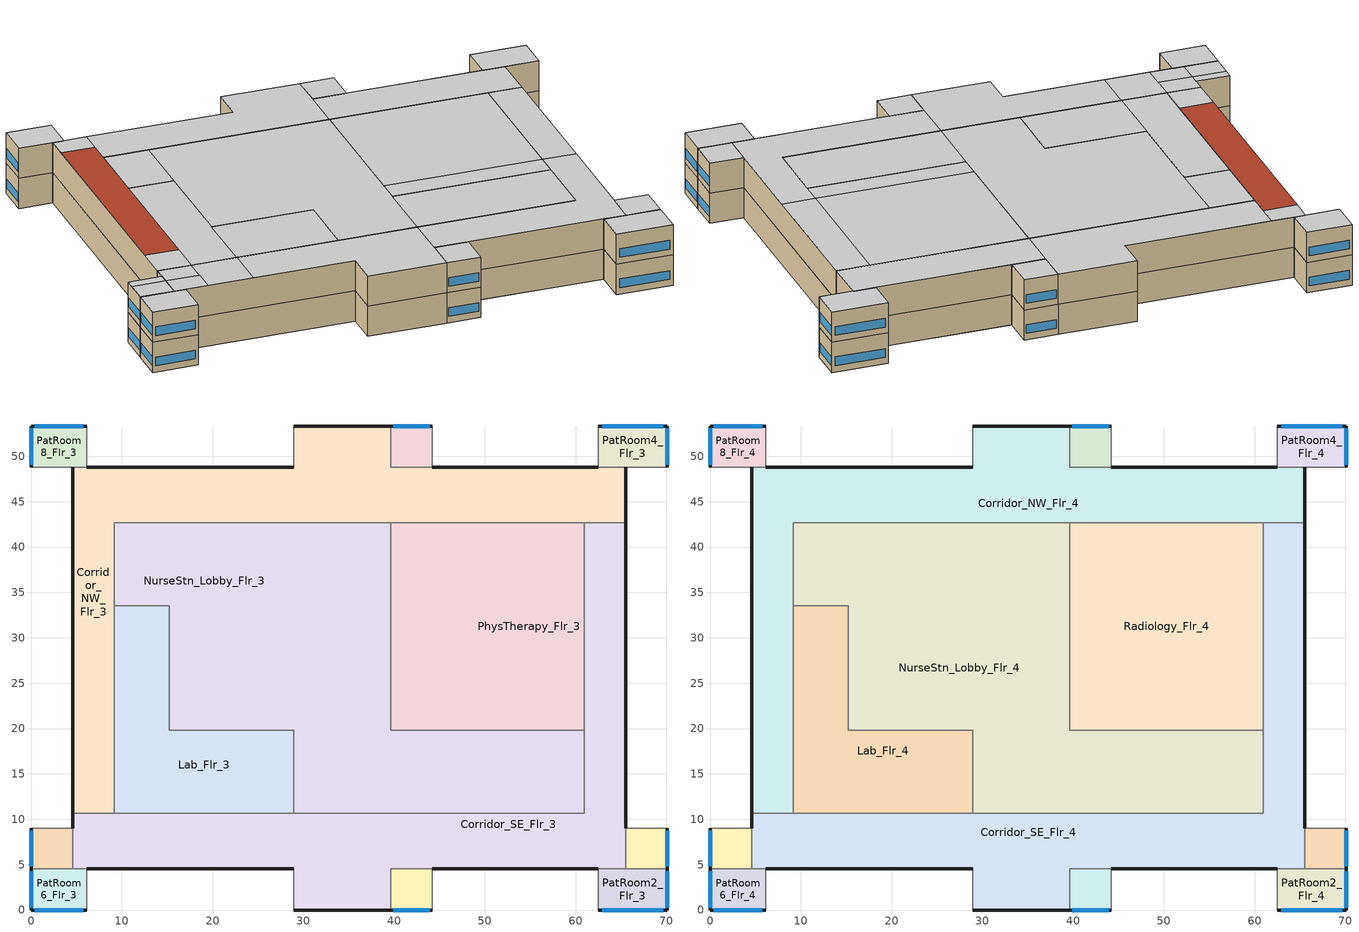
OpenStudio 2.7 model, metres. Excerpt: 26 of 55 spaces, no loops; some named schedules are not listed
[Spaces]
PatRoom5_Mult10_Flr_3
 floor to OR3_Flr_2: 44.2,53.34 44.2,48.77 39.62,48.77 39.62,53.34 z8.54
 wall outside: 44.2,53.34 39.62,53.34 z8.54:12.8
 wall to Corridor_NW_Flr_3: 39.62,53.34 39.62,48.77 44.2,48.77 z8.54:12.8
 wall adiabatic (Wall Adiabatic construction): 44.2,48.77 44.2,53.34 z8.54:12.8
 window: 43.92,53.34 39.9,53.34 z9.45:10.67
Corridor_SE_Flr_3
 floor to Corridor_Flr_2: 39.62,10.67 39.62,0 28.96,0 28.96,10.67 z8.54
 floor to OR_NurseStn_Lobby_Flr_2: 65.53,16.76 65.53,4.57 39.62,4.57 39.62,10.67 60.96,10.67 60.96,16.76 z8.54
 floor to ICU_Flr_2: 28.96,10.67 28.96,4.57 4.57,4.57 4.57,10.67 z8.54
 floor to OR2_Mult5_Flr_2: 65.53,42.67 65.53,41.15 60.96,41.15 60.96,42.67 z8.54
 floor adiabatic (Floor Adiabatic construction): 65.53,41.15 65.53,16.76 60.96,16.76 60.96,41.15 z8.54
 wall outside: 28.96,0 39.62,0 / 65.53,8.99 65.53,42.67 / 6.1,4.57 28.96,4.57 / 4.57,10.67 4.57,8.99 / 44.2,4.57 62.48,4.57 z8.54:12.8
 wall to PatRoom6_Flr_3: 4.57,4.57 6.1,4.57 z8.54:12.8
 wall to Corridor_NW_Flr_3: 65.53,42.67 60.96,42.67 / 9.14,10.67 4.57,10.67 z8.54:12.8
 wall to PatRoom7_Mult10_Flr_3: 4.57,8.99 4.57,4.57 z8.54:12.8
 wall to PatRoom3_Mult10_Flr_3: 65.53,4.57 65.53,8.99 z8.54:12.8
 wall to NurseStn_Lobby_Flr_3: 60.96,19.81 60.96,10.67 28.96,10.67 z8.54:12.8
 wall to PhysTherapy_Flr_3: 60.96,42.67 60.96,19.81 z8.54:12.8
 wall to PatRoom1_Mult10_Flr_3: 39.62,0 39.62,4.57 44.2,4.57 z8.54:12.8
 wall adiabatic (Wall Adiabatic construction): 28.96,4.57 28.96,0 z8.54:12.8
 wall to Lab_Flr_3: 28.96,10.67 9.14,10.67 z8.54:12.8
 wall to PatRoom2_Flr_3: 62.48,4.57 65.53,4.57 z8.54:12.8
PatRoom1_Mult10_Flr_3
 floor to OR_NurseStn_Lobby_Flr_2: 44.2,4.57 44.2,0 39.62,0 39.62,4.57 z8.54
 wall outside: 39.62,0 44.2,0 z8.54:12.8
 wall adiabatic (Wall Adiabatic construction): 44.2,0 44.2,4.57 z8.54:12.8
 window: 39.9,0 43.92,0 z9.45:10.67
PatRoom6_Flr_3
 floor to ICU_Flr_2: 6.1,4.57 6.1,0 0,0 0,4.57 z8.54
 wall outside: 0,4.57 0,0 6.1,0 z8.54:12.8
 wall to PatRoom7_Mult10_Flr_3: 4.57,4.57 0,4.57 z8.54:12.8
 wall adiabatic (Wall Adiabatic construction): 6.1,0 6.1,4.57 z8.54:12.8
 window: 0.37,0 5.73,0 / 0,4.3 0,0.27 z9.45:10.67
PatRoom4_Flr_3
 floor to OR1_Flr_2: 70.1,53.34 70.1,48.77 62.48,48.77 62.48,53.34 z8.54
 wall outside: 70.1,48.77 70.1,53.34 62.48,53.34 z8.54:12.8
 wall adiabatic (Wall Adiabatic construction): 62.48,53.34 62.48,48.77 / 65.53,48.77 70.1,48.77 z8.54:12.8
 wall to Corridor_NW_Flr_3: 62.48,48.77 65.53,48.77 z8.54:12.8
 window: 69.65,53.34 62.94,53.34 / 70.1,49.04 70.1,53.07 z9.45:10.67
PatRoom7_Mult10_Flr_3
 floor to ICU_Flr_2: 4.57,8.99 4.57,4.57 0,4.57 0,8.99 z8.54
 wall outside: 0,8.99 0,4.57 z8.54:12.8
 wall adiabatic (Wall Adiabatic construction): 4.57,8.99 0,8.99 z8.54:12.8
 window: 0,8.73 0,4.84 z9.45:10.67
PatRoom2_Flr_3
 floor to OR_NurseStn_Lobby_Flr_2: 70.1,4.57 70.1,0 62.48,0 62.48,4.57 z8.54
 wall outside: 62.48,0 70.1,0 70.1,4.57 z8.54:12.8
 wall adiabatic (Wall Adiabatic construction): 62.48,4.57 62.48,0 z8.54:12.8
 wall to PatRoom3_Mult10_Flr_3: 70.1,4.57 65.53,4.57 z8.54:12.8
 window: 70.1,0.27 70.1,4.3 / 62.94,0 69.65,0 z9.45:10.67
Corridor_NW_Flr_3
 floor to OR1_Flr_2: 65.53,48.77 65.53,47.24 60.96,47.24 60.96,48.77 z8.54
 floor to Corridor_Flr_2: 39.62,53.34 39.62,42.67 28.96,42.67 28.96,53.34 z8.54
 floor to OR4_Flr_2: 48.77,47.24 48.77,42.67 39.62,42.67 39.62,47.24 z8.54
 floor to ICU_NurseStn_Lobby_Flr_2: 28.96,48.77 28.96,42.67 9.14,42.67 9.14,21.34 4.57,21.34 4.57,48.77 z8.54
 floor to OR_NurseStn_Lobby_Flr_2: 60.96,48.77 60.96,42.67 48.77,42.67 48.77,48.77 z8.54
 floor to OR3_Flr_2: 48.77,48.77 48.77,47.24 39.62,47.24 39.62,48.77 z8.54
 floor to OR2_Mult5_Flr_2: 65.53,47.24 65.53,42.67 60.96,42.67 60.96,47.24 z8.54
 floor to ICU_Flr_2: 9.14,21.34 9.14,10.67 4.57,10.67 4.57,21.34 z8.54
 wall outside: 4.57,48.77 4.57,10.67 / 65.53,42.67 65.53,48.77 / 39.62,53.34 28.96,53.34 / 28.96,48.77 6.1,48.77 / 62.48,48.77 44.2,48.77 z8.54:12.8
 wall to NurseStn_Lobby_Flr_3: 9.14,33.53 9.14,42.67 39.62,42.67 z8.54:12.8
 wall adiabatic (Wall Adiabatic construction): 28.96,53.34 28.96,48.77 z8.54:12.8
 wall to PhysTherapy_Flr_3: 39.62,42.67 60.96,42.67 z8.54:12.8
 wall to Lab_Flr_3: 9.14,10.67 9.14,33.53 z8.54:12.8
 wall to PatRoom8_Flr_3: 6.1,48.77 4.57,48.77 z8.54:12.8
PatRoom8_Flr_3
 floor to IC_PatRoom2_Flr_2: 6.1,53.34 6.1,48.77 0,48.77 0,53.34 z8.54
 wall outside: 6.1,53.34 0,53.34 0,48.77 z8.54:12.8
 wall adiabatic (Wall Adiabatic construction): 6.1,48.77 6.1,53.34 / 0,48.77 4.57,48.77 z8.54:12.8
 window: 5.73,53.34 0.37,53.34 / 0,53.07 0,49.04 z9.45:10.67
Lab_Flr_3
 floor to ICU_NurseStn_Lobby_Flr_2: 15.24,33.53 15.24,21.34 9.14,21.34 9.14,33.53 z8.54
 floor to ICU_Flr_2: 15.24,21.34 15.24,19.81 28.96,19.81 28.96,10.67 9.14,10.67 9.14,21.34 z8.54
 wall to NurseStn_Lobby_Flr_3: 28.96,10.67 28.96,19.81 15.24,19.81 15.24,33.53 9.14,33.53 z8.54:12.8
PhysTherapy_Flr_3
 floor to OR4_Flr_2: 48.77,42.67 48.77,22.86 39.62,22.86 39.62,42.67 z8.54
 floor to OR_NurseStn_Lobby_Flr_2: 60.96,42.67 60.96,19.81 39.62,19.81 39.62,22.86 48.77,22.86 48.77,42.67 z8.54
 wall to NurseStn_Lobby_Flr_3: 39.62,42.67 39.62,19.81 60.96,19.81 z8.54:12.8
NurseStn_Lobby_Flr_3
 floor to Corridor_Flr_2: 39.62,42.67 39.62,10.67 28.96,10.67 28.96,42.67 z8.54
 floor to OR_NurseStn_Lobby_Flr_2: 60.96,19.81 60.96,10.67 39.62,10.67 39.62,19.81 z8.54
 floor to ICU_NurseStn_Lobby_Flr_2: 28.96,42.67 28.96,21.34 15.24,21.34 15.24,33.53 9.14,33.53 9.14,42.67 z8.54
 floor to ICU_Flr_2: 28.96,21.34 28.96,19.81 15.24,19.81 15.24,21.34 z8.54
PatRoom3_Mult10_Flr_3
 floor to OR_NurseStn_Lobby_Flr_2: 70.1,8.99 70.1,4.57 65.53,4.57 65.53,8.99 z8.54
 wall outside: 70.1,4.57 70.1,8.99 z8.54:12.8
 wall adiabatic (Wall Adiabatic construction): 70.1,8.99 65.53,8.99 z8.54:12.8
 window: 70.1,4.84 70.1,8.73 z9.45:10.67
Corridor_NW_Flr_4
 floor to Corridor_NW_Flr_3: 39.62,53.34 39.62,48.77 65.53,48.77 65.53,42.67 9.14,42.67 9.14,10.67 4.57,10.67 4.57,48.77 28.96,48.77 28.96,53.34 z12.8
 wall outside: 65.53,42.67 65.53,48.77 / 39.62,53.34 28.96,53.34 / 4.57,48.77 4.57,10.67 / 28.96,48.77 6.1,48.77 / 62.48,48.77 44.2,48.77 z12.8:17.07
 wall to Corridor_SE_Flr_4: 4.57,10.67 9.14,10.67 / 60.96,42.67 65.53,42.67 z12.8:17.07
 wall to NurseStn_Lobby_Flr_4: 9.14,33.53 9.14,42.67 39.62,42.67 z12.8:17.07
 wall to Lab_Flr_4: 9.14,10.67 9.14,33.53 z12.8:17.07
 wall to Radiology_Flr_4: 39.62,42.67 60.96,42.67 z12.8:17.07
 wall to PatRoom5_Mult10_Flr_4: 44.2,48.77 39.62,48.77 39.62,53.34 z12.8:17.07
 wall to PatRoom8_Flr_4: 6.1,48.77 4.57,48.77 z12.8:17.07
 wall adiabatic (Wall Adiabatic construction): 28.96,53.34 28.96,48.77 z12.8:17.07
 wall to PatRoom4_Flr_4: 65.53,48.77 62.48,48.77 z12.8:17.07
 ceiling to Kitchen_Flr_5: 65.53,42.67 65.53,48.77 39.62,48.77 39.62,42.67 z17.07
 ceiling to Corridor_Flr_5: 39.62,42.67 39.62,53.34 28.96,53.34 28.96,48.77 9.14,48.77 9.14,42.67 z17.07
 ceiling to Office2_Mult5_Flr_5: 9.14,10.67 9.14,15.24 4.57,15.24 4.57,10.67 z17.07
 ceiling to Office3_Flr_5: 9.14,45.72 9.14,48.77 4.57,48.77 4.57,45.72 z17.07
 roof outside: 9.14,15.24 9.14,45.72 4.57,45.72 4.57,15.24 z17.07
NurseStn_Lobby_Flr_4
 floor to NurseStn_Lobby_Flr_3: 39.62,42.67 39.62,19.81 60.96,19.81 60.96,10.67 28.96,10.67 28.96,19.81 15.24,19.81 15.24,33.53 9.14,33.53 9.14,42.67 z12.8
 wall to Lab_Flr_4: 9.14,33.53 15.24,33.53 15.24,19.81 28.96,19.81 28.96,10.67 z12.8:17.07
 wall to Radiology_Flr_4: 60.96,19.81 39.62,19.81 39.62,42.67 z12.8:17.07
 wall to Corridor_SE_Flr_4: 28.96,10.67 60.96,10.67 60.96,19.81 z12.8:17.07
 ceiling to Dining_Flr_5: 60.96,10.67 60.96,19.81 39.62,19.81 39.62,10.67 z17.07
 ceiling to NurseStn_Lobby_Flr_5: 39.62,10.67 39.62,42.67 15.24,42.67 15.24,19.81 28.96,19.81 28.96,10.67 z17.07
 ceiling to Corridor_Flr_5: 15.24,33.53 15.24,42.67 9.14,42.67 9.14,33.53 z17.07
PatRoom3_Mult10_Flr_4
 floor to PatRoom3_Mult10_Flr_3: 70.1,8.99 70.1,4.57 65.53,4.57 65.53,8.99 z12.8
 wall outside: 70.1,4.57 70.1,8.99 z12.8:17.07
 wall adiabatic (Wall Adiabatic construction): 70.1,8.99 65.53,8.99 z12.8:17.07
 wall to Corridor_SE_Flr_4: 65.53,8.99 65.53,4.57 z12.8:17.07
 wall to PatRoom2_Flr_4: 65.53,4.57 70.1,4.57 z12.8:17.07
 window: 70.1,4.84 70.1,8.73 z13.72:14.94
 ceiling to Dining_Flr_5: 70.1,4.57 70.1,8.99 65.53,8.99 65.53,4.57 z17.07
PatRoom6_Flr_4
 floor to PatRoom6_Flr_3: 6.1,4.57 6.1,0 0,0 0,4.57 z12.8
 wall outside: 0,4.57 0,0 6.1,0 z12.8:17.07
 wall to PatRoom7_Mult10_Flr_4: 4.57,4.57 0,4.57 z12.8:17.07
 wall adiabatic (Wall Adiabatic construction): 6.1,0 6.1,4.57 z12.8:17.07
 wall to Corridor_SE_Flr_4: 6.1,4.57 4.57,4.57 z12.8:17.07
 window: 0.37,0 5.73,0 / 0,4.3 0,0.27 z13.72:14.94
 ceiling to Office1_Flr_5: 6.1,0 6.1,4.57 0,4.57 0,0 z17.07
Radiology_Flr_4
 floor to PhysTherapy_Flr_3: 60.96,42.67 60.96,19.81 39.62,19.81 39.62,42.67 z12.8
 wall to Corridor_SE_Flr_4: 60.96,19.81 60.96,42.67 z12.8:17.07
 ceiling to Kitchen_Flr_5: 60.96,22.86 60.96,42.67 39.62,42.67 39.62,22.86 z17.07
 ceiling to Dining_Flr_5: 60.96,19.81 60.96,22.86 39.62,22.86 39.62,19.81 z17.07
PatRoom5_Mult10_Flr_4
 floor to PatRoom5_Mult10_Flr_3: 44.2,53.34 44.2,48.77 39.62,48.77 39.62,53.34 z12.8
 wall outside: 44.2,53.34 39.62,53.34 z12.8:17.07
 wall adiabatic (Wall Adiabatic construction): 44.2,48.77 44.2,53.34 z12.8:17.07
 window: 43.92,53.34 39.9,53.34 z13.72:14.94
 ceiling to Kitchen_Flr_5: 44.2,48.77 44.2,53.34 39.62,53.34 39.62,48.77 z17.07
Corridor_SE_Flr_4
 floor to Corridor_SE_Flr_3: 65.53,42.67 65.53,4.57 39.62,4.57 39.62,0 28.96,0 28.96,4.57 4.57,4.57 4.57,10.67 60.96,10.67 60.96,42.67 z12.8
 wall outside: 28.96,0 39.62,0 / 6.1,4.57 28.96,4.57 / 4.57,10.67 4.57,8.99 / 65.53,8.99 65.53,42.67 / 44.2,4.57 62.48,4.57 z12.8:17.07
 wall to PatRoom1_Mult10_Flr_4: 39.62,0 39.62,4.57 44.2,4.57 z12.8:17.07
 wall to PatRoom7_Mult10_Flr_4: 4.57,8.99 4.57,4.57 z12.8:17.07
 wall to PatRoom2_Flr_4: 62.48,4.57 65.53,4.57 z12.8:17.07
 wall adiabatic (Wall Adiabatic construction): 28.96,4.57 28.96,0 z12.8:17.07
 wall to Lab_Flr_4: 28.96,10.67 9.14,10.67 z12.8:17.07
 ceiling to Kitchen_Flr_5: 65.53,22.86 65.53,42.67 60.96,42.67 60.96,22.86 z17.07
 ceiling to Dining_Flr_5: 65.53,4.57 65.53,22.86 60.96,22.86 60.96,10.67 39.62,10.67 39.62,4.57 z17.07
 ceiling to NurseStn_Lobby_Flr_5: 39.62,0 39.62,10.67 15.24,10.67 15.24,4.57 28.96,4.57 28.96,0 z17.07
 ceiling to Office1_Flr_5: 9.14,4.57 9.14,7.62 4.57,7.62 4.57,4.57 z17.07
 ceiling to Corridor_Flr_5: 15.24,4.57 15.24,10.67 9.14,10.67 9.14,4.57 z17.07
 ceiling to Office2_Mult5_Flr_5: 9.14,7.62 9.14,10.67 4.57,10.67 4.57,7.62 z17.07
PatRoom8_Flr_4
 floor to PatRoom8_Flr_3: 6.1,53.34 6.1,48.77 0,48.77 0,53.34 z12.8
 wall outside: 6.1,53.34 0,53.34 0,48.77 z12.8:17.07
 wall adiabatic (Wall Adiabatic construction): 6.1,48.77 6.1,53.34 / 0,48.77 4.57,48.77 z12.8:17.07
 window: 0,53.07 0,49.04 / 5.73,53.34 0.37,53.34 z13.72:14.94
 ceiling to Office3_Flr_5: 6.1,48.77 6.1,53.34 0,53.34 0,48.77 z17.07
PatRoom4_Flr_4
 floor to PatRoom4_Flr_3: 70.1,53.34 70.1,48.77 62.48,48.77 62.48,53.34 z12.8
 wall outside: 70.1,48.77 70.1,53.34 62.48,53.34 z12.8:17.07
 wall adiabatic (Wall Adiabatic construction): 62.48,53.34 62.48,48.77 / 65.53,48.77 70.1,48.77 z12.8:17.07
 window: 70.1,49.04 70.1,53.07 / 69.65,53.34 62.94,53.34 z13.72:14.94
 ceiling to Kitchen_Flr_5: 70.1,48.77 70.1,53.34 62.48,53.34 62.48,48.77 z17.07
PatRoom7_Mult10_Flr_4
 floor to PatRoom7_Mult10_Flr_3: 4.57,8.99 4.57,4.57 0,4.57 0,8.99 z12.8
 wall outside: 0,8.99 0,4.57 z12.8:17.07
 wall adiabatic (Wall Adiabatic construction): 4.57,8.99 0,8.99 z12.8:17.07
 window: 0,8.73 0,4.84 z13.72:14.94
 ceiling to Office1_Flr_5: 4.57,4.57 4.57,7.62 0,7.62 0,4.57 z17.07
 ceiling to Office2_Mult5_Flr_5: 4.57,7.62 4.57,8.99 0,8.99 0,7.62 z17.07
PatRoom1_Mult10_Flr_4
 floor to PatRoom1_Mult10_Flr_3: 44.2,4.57 44.2,0 39.62,0 39.62,4.57 z12.8
 wall outside: 39.62,0 44.2,0 z12.8:17.07
 wall adiabatic (Wall Adiabatic construction): 44.2,0 44.2,4.57 z12.8:17.07
 window: 39.9,0 43.92,0 z13.72:14.94
 ceiling to Dining_Flr_5: 44.2,0 44.2,4.57 39.62,4.57 39.62,0 z17.07
PatRoom2_Flr_4
 floor to PatRoom2_Flr_3: 70.1,4.57 70.1,0 62.48,0 62.48,4.57 z12.8
 wall outside: 62.48,0 70.1,0 70.1,4.57 z12.8:17.07
 wall adiabatic (Wall Adiabatic construction): 62.48,4.57 62.48,0 z12.8:17.07
 window: 62.94,0 69.65,0 / 70.1,0.27 70.1,4.3 z13.72:14.94
 ceiling to Dining_Flr_5: 70.1,0 70.1,4.57 62.48,4.57 62.48,0 z17.07
Lab_Flr_4
 floor to Lab_Flr_3: 15.24,33.53 15.24,19.81 28.96,19.81 28.96,10.67 9.14,10.67 9.14,33.53 z12.8
 ceiling to NurseStn_Lobby_Flr_5: 28.96,10.67 28.96,19.81 15.24,19.81 15.24,10.67 z17.07
 ceiling to Corridor_Flr_5: 15.24,10.67 15.24,33.53 9.14,33.53 9.14,10.67 z17.07
[ClimateZones]
Climate Zone Institution Name 1=ASHRAE; Climate Zone Document Name 1=ANSI/ASHRAE Standard 169; Climate Zone Document Year 1=2006; Climate Zone Value 1=4A
[Building]
-Hospital-ASHRAE 169-2013-4A created: 2019-04-24 11:09:22 -0700: Default Construction Set=90.1-2013 - Hospital - ASHRAE 169-2013-4A; Standards Number of Stories=6; Standards Number of Above Ground Stories=5; Standards Building Type=Hospital
[Site]
New York-John F Kennedy Intl AP_NY_USA: Latitude {deg}=40.65; Longitude {deg}=-73.8; Time Zone {hr}=-5; Elevation {m}=5; Terrain=City
[Site:WaterMainsTemperature]
Calculation Method=Correlation; Annual Average Outdoor Air Temperature {C}=12.4667; Maximum Difference In Monthly Average Outdoor Air Temperatures {deltaC}=25.2
[SizingPeriod:DesignDay] Barometric Pressure {Pa}=101241; Sky Clearness=0; Rain Indicator=0; Snow Indicator=0; Day of Month=21; Daylight Saving Time Indicator=0; Humidity Indicating Type=Wetbulb; Dry-Bulb Temperature Range Modifier Type=DefaultMultipliers
Name | Maximum Dry-Bulb Temperature {C} | Daily Dry-Bulb Temperature Range {deltaC} | Humidity Indicating Conditions at Maximum Dry-Bulb | Wind Speed {m/s} | Wind Direction {deg} | Month | Day Type | Solar Model Indicator | ASHRAE Taub | ASHRAE Taud
New.York-John.F.Kennedy.Intl.AP_NY_USA Ann Htg 99.6% Condns DB | -10.7 | 0 | -10.7 | 7.5 | 320 | 1 | WinterDesignDay | ASHRAEClearSky
New.York-John.F.Kennedy.Intl.AP_NY_USA Ann Clg .4% Condns DB=>MWB | 32.1 | 7.4 | 23.1 | 5.6 | 230 | 7 | SummerDesignDay | ASHRAETau | 0.541 | 1.8
[Site:GroundTemperature:BuildingSurface]
20.72, 20.67, 20.67, 20.7, 20.74, 22.94, 23.33, 23.42, 23.45, 21.24, 20.92, 20.8
[Material:NoMass] Thermal Absorptance=0.9; Solar Absorptance=0.7
Name | Roughness | Thermal Resistance {m2-K/W} | Visible Absorptance
CP02 CARPET PAD | VeryRough | 0.21648 | 0.8
Nonres_Floor_Insulation | MediumSmooth | 2.88292 | 0.7
Typical Insulation R-14.97 | Smooth | 2.63723 | 0.7
Typical Carpet Pad | Smooth | 0.21648 | 0.8
Typical Insulation R-7.23 | Smooth | 1.27273 | 0.7
Typical Insulation R-30.13; Typical Insulation R-30.13 1 | Smooth | 5.30668 | 0.7
Typical Insulation R-1.15; Typical Insulation R-1.15 2 | Smooth | 0.202509 | 0.7
Typical Insulation R-1.15 1; Typical Insulation R-1.15 3 | Smooth | 0.202527 | 0.7
Typical Insulation R-17.04 | Smooth | 3.00072 | 0.7
Typical Insulation R-8.72 | Smooth | 1.53614 | 0.7
[Material]
Name | Roughness | Thickness {m} | Conductivity {W/m-K} | Density {kg/m3} | Specific Heat {J/kg-K} | Thermal Absorptance | Solar Absorptance | Visible Absorptance
100mm Normalweight concrete floor | MediumSmooth | 0.1016 | 2.31 | 2322 | 832
G01 13mm gypsum board | Smooth | 0.0127 | 0.16 | 800 | 1090 | 0.9 | 0.7 | 0.5
4 in. Normalweight Concrete Floor | MediumRough | 0.1016 | 2.31 | 2322 | 832 | 0.9 | 0.7 | 0.7
1IN Stucco | Smooth | 0.0253 | 0.6918 | 1858 | 837 | 0.9 | 0.7 | 0.92
8IN CONCRETE HW RefBldg | Rough | 0.2032 | 1.311 | 2240 | 836.8 | 0.9 | 0.7 | 0.7
1/2IN Gypsum | Smooth | 0.0127 | 0.16 | 784.9 | 830 | 0.9 | 0.4 | 0.4
Roof Membrane | VeryRough | 0.0095 | 0.16 | 1121.29 | 1460 | 0.9 | 0.7 | 0.7
Metal Roof Surface; F08 Metal surface | Smooth | 0.0008 | 45.28 | 7824 | 500 | 0.9 | 0.7 | 0.7
8 in. Normalweight Concrete Floor | MediumRough | 0.2032 | 2.31 | 2322 | 832 | 0.9 | 0.7 | 0.7
8 in. Concrete Block Basement Wall | MediumRough | 0.2032 | 1.326 | 1842 | 912 | 0.9 | 0.7 | 0.7
G05 25mm wood | MediumSmooth | 0.0254 | 0.15 | 608 | 1630 | 0.9 | 0.5 | 0.5
Std Wood 6inch | MediumSmooth | 0.15 | 0.12 | 540 | 1210 | 0.9 | 0.7 | 0.7
[Construction]
Floor Adiabatic construction: CP02 CARPET PAD, 100mm Normalweight concrete floor, Nonres_Floor_Insulation
Wall Adiabatic construction; Typical Interior Wall: G01 13mm gypsum board, G01 13mm gypsum board
Typical Insulated Exterior Mass Floor R-17.54: Typical Insulation R-14.97, 4 in. Normalweight Concrete Floor, Typical Carpet Pad
Typical Insulated Exterior Mass Wall R-9.62: 1IN Stucco, 8IN CONCRETE HW RefBldg, Typical Insulation R-7.23, 1/2IN Gypsum
Typical IEAD Roof R-31.25: Roof Membrane, Typical Insulation R-30.13, Metal Roof Surface
Typical Interior Floor: 100mm Normalweight concrete floor, CP02 CARPET PAD
Typical Interior Ceiling: CP02 CARPET PAD, 100mm Normalweight concrete floor
Typical Insulated Carpeted 8in Slab Floor: 8 in. Normalweight Concrete Floor, Typical Carpet Pad
Typical Insulated Basement Mass Wall: 8 in. Concrete Block Basement Wall
U 0.48 SHGC 0.40 Dbl Ref-D Clr 6mm/13mm: REF D CLEAR 6MM, AIR 13MM, CLEAR 6MM
Typical Insulated Metal Door R-2.0: F08 Metal surface, Typical Insulation R-1.15
U 0.44 SHGC 0.26 Dbl Ref-B-H Clr 6mm/13mm Air: REF B CLEAR HI 6MM, AIR 13MM, CLEAR 6MM
Typical Overhead Door R-2.0: Typical Insulation R-1.15 1
Window_U_0.50_SHGC_0.40_Skylight_Frame_Width_0.430_in: Glass_2052_LayerAvg, Gap_1_W_0_0038, Glass_2027F_LayerAvg
Typical Interior Window: Clear 3mm
Typical Interior Door; Typical Interior Partition: G05 25mm wood
Typical Insulated Exterior Mass Floor R-19.61: Typical Insulation R-17.04, 4 in. Normalweight Concrete Floor, Typical Carpet Pad
Typical Insulated Exterior Mass Wall R-11.11: 1IN Stucco, 8IN CONCRETE HW RefBldg, Typical Insulation R-8.72, 1/2IN Gypsum
Typical IEAD Roof R-31.25 1: Roof Membrane, Typical Insulation R-30.13 1, Metal Roof Surface
Typical Insulated Metal Door R-2.0 1: F08 Metal surface, Typical Insulation R-1.15 2
Typical Overhead Door R-2.0 1: Typical Insulation R-1.15 3
InteriorFurnishings: Std Wood 6inch
[DefaultConstructionSet] Interior Partition Construction=Typical Interior Partition
Name | Default Exterior Surface Constructions | Default Interior Surface Constructions | Default Ground Contact Surface Constructions | Default Exterior SubSurface Constructions | Default Interior SubSurface Constructions
90.1-2013 - Hospital - ASHRAE 169-2013-4A | Default Surface Constructions 1 | Default Surface Constructions 2 | Default Surface Constructions 3 | Default Sub Surface Constructions 1 | Default Sub Surface Constructions 2
90.1-2013 - Hospital - PatRoom - ASHRAE 169-2013-4A | Default Surface Constructions 4 | Default Surface Constructions 5 | Default Surface Constructions 6 | Default Sub Surface Constructions 3 | Default Sub Surface Constructions 4
[DefaultSurfaceConstructions]
Name | Floor Construction | Wall Construction | Roof Ceiling Construction
Default Surface Constructions 1 | Typical Insulated Exterior Mass Floor R-17.54 | Typical Insulated Exterior Mass Wall R-9.62 | Typical IEAD Roof R-31.25
Default Surface Constructions 2; Default Surface Constructions 5 | Typical Interior Floor | Typical Interior Wall | Typical Interior Ceiling
Default Surface Constructions 3; Default Surface Constructions 6 | Typical Insulated Carpeted 8in Slab Floor | Typical Insulated Basement Mass Wall
Default Surface Constructions 4 | Typical Insulated Exterior Mass Floor R-19.61 | Typical Insulated Exterior Mass Wall R-11.11 | Typical IEAD Roof R-31.25 1
[DefaultSubSurfaceConstructions]
Name | Fixed Window Construction | Operable Window Construction | Door Construction | Glass Door Construction | Overhead Door Construction | Skylight Construction | Tubular Daylight Dome Construction | Tubular Daylight Diffuser Construction
Default Sub Surface Constructions 1 | U 0.48 SHGC 0.40 Dbl Ref-D Clr 6mm/13mm | U 0.48 SHGC 0.40 Dbl Ref-D Clr 6mm/13mm | Typical Insulated Metal Door R-2.0 | U 0.44 SHGC 0.26 Dbl Ref-B-H Clr 6mm/13mm Air | Typical Overhead Door R-2.0 | Window_U_0.50_SHGC_0.40_Skylight_Frame_Width_0.430_in | Typical Interior Window | Typical Interior Window
Default Sub Surface Constructions 2; Default Sub Surface Constructions 4 | Typical Interior Window | Typical Interior Window | Typical Interior Door
Default Sub Surface Constructions 3 | U 0.48 SHGC 0.40 Dbl Ref-D Clr 6mm/13mm | U 0.48 SHGC 0.40 Dbl Ref-D Clr 6mm/13mm | Typical Insulated Metal Door R-2.0 1 | U 0.44 SHGC 0.26 Dbl Ref-B-H Clr 6mm/13mm Air | Typical Overhead Door R-2.0 1 | Window_U_0.50_SHGC_0.40_Skylight_Frame_Width_0.430_in | Typical Interior Window | Typical Interior Window
[WindowMaterial:Glazing] Optical Data Type=SpectralAverage; Infrared Transmittance at Normal Incidence=0; Dirt Correction Factor for Solar and Visible Transmittance=1; Solar Diffusing=No
Name | Thickness {m} | Solar Transmittance at Normal Incidence | Front Side Solar Reflectance at Normal Incidence | Back Side Solar Reflectance at Normal Incidence | Visible Transmittance at Normal Incidence | Front Side Visible Reflectance at Normal Incidence | Back Side Visible Reflectance at Normal Incidence | Front Side Infrared Hemispherical Emissivity | Back Side Infrared Hemispherical Emissivity | Conductivity {W/m-K}
REF D CLEAR 6MM | 0.006 | 0.429 | 0.308 | 0.379 | 0.334 | 0.453 | 0.505 | 0.84 | 0.82 | 0.9
CLEAR 6MM | 0.006 | 0.775 | 0.071 | 0.071 | 0.881 | 0.08 | 0.08 | 0.84 | 0.84 | 0.9
REF B CLEAR HI 6MM | 0.006 | 0.24 | 0.16 | 0.32 | 0.3 | 0.16 | 0.29 | 0.84 | 0.6 | 0.9
Glass_2052_LayerAvg | 0.00837 | 0.507767 | 0.054228 | 0.0544931 | 0.586833 | 0.05805 | 0.058397 | 0.84 | 0.84 | 1
Glass_2027F_LayerAvg | 0.004 | 0.369744 | 0.470069 | 0.340935 | 0.765222 | 0.0546 | 0.073741 | 0.03675 | 0.84 | 1
Clear 3mm | 0.003 | 0.837 | 0.075 | 0.075 | 0.898 | 0.081 | 0.081 | 0.84 | 0.84 | 0.9
[WindowMaterial:Gas] Gas Type=Air
Name | Thickness {m}
AIR 13MM | 0.0127
Gap_1_W_0_0038 | 0.0038
[Space] Part of Total Floor Area=Yes
Name | Space Type | Building Story | Thermal Zone
Corridor_NW_Flr_4 | Hospital Corridor | Building Story 5 | Corridor_NW_Flr_4 ZN
NurseStn_Lobby_Flr_4 | Hospital NurseStn | Building Story 5 | NurseStn_Lobby_Flr_4 ZN
PatRoom5_Mult10_Flr_3 | Hospital PatRoom | Building Story 4 | PatRoom5_Mult10_Flr_3 ZN
PatRoom3_Mult10_Flr_4 | Hospital PatRoom | Building Story 5 | PatRoom3_Mult10_Flr_4 ZN
NurseStn_Lobby_Flr_3 | Hospital NurseStn | Building Story 4 | NurseStn_Lobby_Flr_3 ZN
PatRoom6_Flr_4 | Hospital PatRoom | Building Story 5 | PatRoom6_Flr_4 ZN
Corridor_SE_Flr_3 | Hospital Corridor | Building Story 4 | Corridor_SE_Flr_3 ZN
PatRoom1_Mult10_Flr_3 | Hospital PatRoom | Building Story 4 | PatRoom1_Mult10_Flr_3 ZN
Radiology_Flr_4 | Hospital Radiology | Building Story 5 | Radiology_Flr_4 ZN
PatRoom8_Flr_3 | Hospital PatRoom | Building Story 4 | PatRoom8_Flr_3 ZN
PatRoom5_Mult10_Flr_4 | Hospital PatRoom | Building Story 5 | PatRoom5_Mult10_Flr_4 ZN
PatRoom6_Flr_3 | Hospital PatRoom | Building Story 4 | PatRoom6_Flr_3 ZN
PatRoom4_Flr_3 | Hospital PatRoom | Building Story 4 | PatRoom4_Flr_3 ZN
PatRoom3_Mult10_Flr_3 | Hospital PatRoom | Building Story 4 | PatRoom3_Mult10_Flr_3 ZN
Corridor_SE_Flr_4 | Hospital Corridor | Building Story 5 | Corridor_SE_Flr_4 ZN
PatRoom7_Mult10_Flr_3 | Hospital PatRoom | Building Story 4 | PatRoom7_Mult10_Flr_3 ZN
PatRoom8_Flr_4 | Hospital PatRoom | Building Story 5 | PatRoom8_Flr_4 ZN
PatRoom4_Flr_4 | Hospital PatRoom | Building Story 5 | PatRoom4_Flr_4 ZN
PatRoom2_Flr_3 | Hospital PatRoom | Building Story 4 | PatRoom2_Flr_3 ZN
Corridor_NW_Flr_3 | Hospital Corridor | Building Story 4 | Corridor_NW_Flr_3 ZN
PatRoom7_Mult10_Flr_4 | Hospital PatRoom | Building Story 5 | PatRoom7_Mult10_Flr_4 ZN
PatRoom1_Mult10_Flr_4 | Hospital PatRoom | Building Story 5 | PatRoom1_Mult10_Flr_4 ZN
Lab_Flr_3 | Hospital Lab | Building Story 4 | Lab_Flr_3 ZN
PatRoom2_Flr_4 | Hospital PatRoom | Building Story 5 | PatRoom2_Flr_4 ZN
PhysTherapy_Flr_3 | Hospital PhysTherapy | Building Story 4 | PhysTherapy_Flr_3 ZN
Lab_Flr_4 | Hospital Lab | Building Story 5 | Lab_Flr_4 ZN
[BuildingStory]
Name | Nominal Z Coordinate {m}
Building Story 4 | 8.5366
Building Story 5 | 12.8049
[SpaceType] Standards Building Type=Hospital
Name | Default Schedule Set | Design Specification Outdoor Air Object | Standards Space Type | Default Construction Set
Hospital Corridor | Hospital Corridor Schedule Set | Hospital Corridor Ventilation | Corridor
Hospital Lab | Hospital Lab Schedule Set | Hospital Lab Ventilation | Lab
Hospital NurseStn | Hospital NurseStn Schedule Set | Hospital NurseStn Ventilation | NurseStn
Hospital PatRoom | Hospital PatRoom Schedule Set | Hospital PatRoom Ventilation | PatRoom | 90.1-2013 - Hospital - PatRoom - ASHRAE 169-2013-4A
Hospital PhysTherapy | Hospital PhysTherapy Schedule Set | Hospital PhysTherapy Ventilation | PhysTherapy
Hospital Radiology | Hospital Radiology Schedule Set | Hospital Radiology Ventilation | Radiology
[People:Definition] Number of People Calculation Method=People/Area; Fraction Radiant=0.3
Name | People per Space Floor Area {person/m2}
Hospital Corridor People Definition | 0.0107639
Hospital Lab People Definition; Hospital PatRoom People Definition; Hospital PhysTherapy People Definition; Hospital Radiology People Definition | 0.0538196
Hospital NurseStn People Definition | 0.0143483
[People] Work Efficiency Schedule=Work Efficiency Schedule; Clothing Insulation Schedule=Clothing Schedule; Air Velocity Schedule=Air Velocity Schedule; Multiplier=1
Name | People Definition | Space or SpaceType
Hospital Corridor People | Hospital Corridor People Definition | Hospital Corridor
Hospital Lab People | Hospital Lab People Definition | Hospital Lab
Hospital NurseStn People | Hospital NurseStn People Definition | Hospital NurseStn
Hospital PatRoom People | Hospital PatRoom People Definition | Hospital PatRoom
Hospital PhysTherapy People | Hospital PhysTherapy People Definition | Hospital PhysTherapy
Hospital Radiology People | Hospital Radiology People Definition | Hospital Radiology
[Lights:Definition] Design Level Calculation Method=Watts/Area; Fraction Radiant=0.7; Fraction Visible=0.2
Name | Watts per Space Floor Area {W/m2}
Hospital Corridor Lights Definition | 10.6563
Hospital Lab Lights Definition | 19.4827
Hospital NurseStn Lights Definition | 8.86946
Hospital PatRoom Lights Definition | 6.67362
Hospital PhysTherapy Lights Definition | 9.79516
Hospital Radiology Lights Definition | 16.2535
[Lights] Fraction Replaceable=1
Name | Lights Definition | Space or SpaceType
Hospital Corridor Lights | Hospital Corridor Lights Definition | Hospital Corridor
Hospital Lab Lights | Hospital Lab Lights Definition | Hospital Lab
Hospital NurseStn Lights | Hospital NurseStn Lights Definition | Hospital NurseStn
Hospital PatRoom Lights | Hospital PatRoom Lights Definition | Hospital PatRoom
Hospital PhysTherapy Lights | Hospital PhysTherapy Lights Definition | Hospital PhysTherapy
Hospital Radiology Lights | Hospital Radiology Lights Definition | Hospital Radiology
[ElectricEquipment:Definition] Design Level Calculation Method=Watts/Area; Fraction Radiant=0.5
Name | Watts per Space Floor Area {W/m2}
Hospital Lab Elec Equip Definition | 43.0556
Hospital NurseStn Elec Equip Definition | 11.1945
Hospital PatRoom Elec Equip Definition | 21.5278
Hospital PhysTherapy Elec Equip Definition | 16.1459
Hospital Radiology Elec Equip Definition | 107.639
[ElectricEquipment]
Name | Electric Equipment Definition | Space or SpaceType
Hospital Lab Elec Equip | Hospital Lab Elec Equip Definition | Hospital Lab
Hospital NurseStn Elec Equip | Hospital NurseStn Elec Equip Definition | Hospital NurseStn
Hospital PatRoom Elec Equip | Hospital PatRoom Elec Equip Definition | Hospital PatRoom
Hospital PhysTherapy Elec Equip | Hospital PhysTherapy Elec Equip Definition | Hospital PhysTherapy
Hospital Radiology Elec Equip | Hospital Radiology Elec Equip Definition | Hospital Radiology
[DesignSpecification:OutdoorAir] Outdoor Air Method=Sum; Outdoor Air Flow per Person {m3/s-person}=0; Outdoor Air Flow Rate {m3/s}=0; Outdoor Air Flow Air Changes per Hour {1/hr}=0
Name | Outdoor Air Flow per Floor Area {m3/s-m2}
Hospital Corridor Ventilation | 0.0003048
Hospital Lab Ventilation | 0.0011684
Hospital NurseStn Ventilation | 0.000338658
Hospital PatRoom Ventilation | 0.00237128
Hospital PhysTherapy Ventilation; Hospital Radiology Ventilation | 0.000381
[DefaultScheduleSet] People Activity Level Schedule=Hospital ACTIVITY_SCH; Infiltration Schedule=Hospital INFIL_SCH_PNNL
Name | Number of People Schedule | Lighting Schedule | Electric Equipment Schedule
Hospital Corridor Schedule Set | Hospital BLDG_OCC_EXTD_SCH | Hospital BLDG_LIGHT_CORRIDOR_SCH | Hospital BLDG_EQUIP_SCH
Hospital Lab Schedule Set; Hospital PhysTherapy Schedule Set | Hospital BLDG_OCC_SCH | Hospital BLDG_LIGHT_SCH | Hospital BLDG_EQUIP_SCH
Hospital NurseStn Schedule Set | Hospital BLDG_OCC_EXTD_SCH | Hospital BLDG_LIGHT_NURSEFLR234_SCH | Hospital BLDG_EQUIP_EXTD_SCH
Hospital PatRoom Schedule Set | Hospital BLDG_OCC_EXTD_SCH | Hospital BLDG_LIGHT_SCH | Hospital BLDG_EQUIP_EXTD_SCH
Hospital Radiology Schedule Set | Hospital BLDG_OCC_SCH | Hospital BLDG_LIGHT_RADIOLOGY_SCH | Hospital BLDG_EQUIP_SCH
[ThermostatSetpoint:DualSetpoint] Heating Setpoint Temperature Schedule=Hospital HTGSETP_SCH; Cooling Setpoint Temperature Schedule=Hospital CLGSETP_SCH
Hospital Corridor Thermostat 4; Hospital Corridor Thermostat 5; Hospital Corridor Thermostat 6; Hospital Corridor Thermostat 7; Hospital Lab Thermostat 1; Hospital Lab Thermostat 2; Hospital NurseStn Thermostat 1; Hospital NurseStn Thermostat 2; Hospital PatRoom Thermostat 1; Hospital PatRoom Thermostat 2; Hospital PatRoom Thermostat 3; Hospital PatRoom Thermostat 4; Hospital PatRoom Thermostat 5; Hospital PatRoom Thermostat 6; Hospital PatRoom Thermostat 7; Hospital PatRoom Thermostat 8; Hospital PatRoom Thermostat 9; Hospital PatRoom Thermostat 10; Hospital PatRoom Thermostat 11; Hospital PatRoom Thermostat 12; Hospital PatRoom Thermostat 13; Hospital PatRoom Thermostat 14; Hospital PatRoom Thermostat 15; Hospital PatRoom Thermostat 16; Hospital PhysTherapy Thermostat 1; Hospital Radiology Thermostat 1
[SpaceInfiltration:DesignFlowRate] Schedule=Hospital INFIL_SCH_PNNL; Design Flow Rate Calculation Method=Flow/ExteriorArea; Constant Term Coefficient=0; Temperature Term Coefficient=0; Velocity Term Coefficient=0.224; Velocity Squared Term Coefficient=0
Name | Space or SpaceType | Flow per Exterior Surface Area {m3/s-m2}
Corridor_NW_Flr_3 Infiltration | Corridor_NW_Flr_3 | 0.000569573
Corridor_NW_Flr_4 Infiltration | Corridor_NW_Flr_4 | 0.000425039
Corridor_SE_Flr_3 Infiltration | Corridor_SE_Flr_3 | 0.000569573
Corridor_SE_Flr_4 Infiltration | Corridor_SE_Flr_4 | 0.000569573
PatRoom1_Mult10_Flr_3 Infiltration | PatRoom1_Mult10_Flr_3 | 0.000569573
PatRoom1_Mult10_Flr_4 Infiltration | PatRoom1_Mult10_Flr_4 | 0.000569573
PatRoom2_Flr_3 Infiltration | PatRoom2_Flr_3 | 0.000569573
PatRoom2_Flr_4 Infiltration | PatRoom2_Flr_4 | 0.000569573
PatRoom3_Mult10_Flr_3 Infiltration | PatRoom3_Mult10_Flr_3 | 0.000569573
PatRoom3_Mult10_Flr_4 Infiltration | PatRoom3_Mult10_Flr_4 | 0.000569573
PatRoom4_Flr_3 Infiltration | PatRoom4_Flr_3 | 0.000569573
PatRoom4_Flr_4 Infiltration | PatRoom4_Flr_4 | 0.000569573
PatRoom5_Mult10_Flr_3 Infiltration | PatRoom5_Mult10_Flr_3 | 0.000569573
PatRoom5_Mult10_Flr_4 Infiltration | PatRoom5_Mult10_Flr_4 | 0.000569573
PatRoom6_Flr_3 Infiltration | PatRoom6_Flr_3 | 0.000569573
PatRoom6_Flr_4 Infiltration | PatRoom6_Flr_4 | 0.000569573
PatRoom7_Mult10_Flr_3 Infiltration | PatRoom7_Mult10_Flr_3 | 0.000569573
PatRoom7_Mult10_Flr_4 Infiltration | PatRoom7_Mult10_Flr_4 | 0.000569573
PatRoom8_Flr_3 Infiltration | PatRoom8_Flr_3 | 0.000569573
PatRoom8_Flr_4 Infiltration | PatRoom8_Flr_4 | 0.000569573
[ThermalZone] Use Ideal Air Loads=No
Name | Thermostat | Humidistat | Multiplier
Corridor_NW_Flr_3 ZN | Hospital Corridor Thermostat 4
Corridor_NW_Flr_4 ZN | Hospital Corridor Thermostat 5
Corridor_SE_Flr_3 ZN | Hospital Corridor Thermostat 6
Corridor_SE_Flr_4 ZN | Hospital Corridor Thermostat 7
Lab_Flr_3 ZN | Hospital Lab Thermostat 1 | Zone Control Humidistat 5
Lab_Flr_4 ZN | Hospital Lab Thermostat 2
NurseStn_Lobby_Flr_3 ZN | Hospital NurseStn Thermostat 1
NurseStn_Lobby_Flr_4 ZN | Hospital NurseStn Thermostat 2
PatRoom1_Mult10_Flr_3 ZN | Hospital PatRoom Thermostat 1 |  | 10
PatRoom1_Mult10_Flr_4 ZN | Hospital PatRoom Thermostat 2 |  | 10
PatRoom2_Flr_3 ZN | Hospital PatRoom Thermostat 3
PatRoom2_Flr_4 ZN | Hospital PatRoom Thermostat 4
PatRoom3_Mult10_Flr_3 ZN | Hospital PatRoom Thermostat 5 |  | 10
PatRoom3_Mult10_Flr_4 ZN | Hospital PatRoom Thermostat 6 |  | 10
PatRoom4_Flr_3 ZN | Hospital PatRoom Thermostat 7
PatRoom4_Flr_4 ZN | Hospital PatRoom Thermostat 8
PatRoom5_Mult10_Flr_3 ZN | Hospital PatRoom Thermostat 9 |  | 10
PatRoom5_Mult10_Flr_4 ZN | Hospital PatRoom Thermostat 10 | Zone Control Humidistat 4 | 10
PatRoom6_Flr_3 ZN | Hospital PatRoom Thermostat 11
PatRoom6_Flr_4 ZN | Hospital PatRoom Thermostat 12
PatRoom7_Mult10_Flr_3 ZN | Hospital PatRoom Thermostat 13 |  | 10
PatRoom7_Mult10_Flr_4 ZN | Hospital PatRoom Thermostat 14 |  | 10
PatRoom8_Flr_3 ZN | Hospital PatRoom Thermostat 15
PatRoom8_Flr_4 ZN | Hospital PatRoom Thermostat 16
PhysTherapy_Flr_3 ZN | Hospital PhysTherapy Thermostat 1
Radiology_Flr_4 ZN | Hospital Radiology Thermostat 1
[ZoneControl:Humidistat] Humidifying Relative Humidity Setpoint Schedule=Hospital MinRelHumSetSch; Dehumidifying Relative Humidity Setpoint Schedule=Hospital MaxRelHumSetSch
Zone Control Humidistat 4; Zone Control Humidistat 5
[InternalMass:Definition]
Internal Mass Definition 1: Construction=InteriorFurnishings; Design Level Calculation Method=SurfaceArea/Area; Surface Area per Space Floor Area=2
[InternalMass] Internal Mass Definition=Internal Mass Definition 1; Multiplier=1
Name | Space or SpaceType
NurseStn_Lobby_Flr_4 Mass | NurseStn_Lobby_Flr_4
Corridor_NW_Flr_4 Mass | Corridor_NW_Flr_4
PhysTherapy_Flr_3 Mass | PhysTherapy_Flr_3
PatRoom5_Mult10_Flr_3 Mass | PatRoom5_Mult10_Flr_3
PatRoom7_Mult10_Flr_4 Mass | PatRoom7_Mult10_Flr_4
PatRoom3_Mult10_Flr_4 Mass | PatRoom3_Mult10_Flr_4
NurseStn_Lobby_Flr_3 Mass | NurseStn_Lobby_Flr_3
PatRoom2_Flr_3 Mass | PatRoom2_Flr_3
PatRoom7_Mult10_Flr_3 Mass | PatRoom7_Mult10_Flr_3
PatRoom6_Flr_4 Mass | PatRoom6_Flr_4
Corridor_SE_Flr_3 Mass | Corridor_SE_Flr_3
PatRoom1_Mult10_Flr_3 Mass | PatRoom1_Mult10_Flr_3
Radiology_Flr_4 Mass | Radiology_Flr_4
Lab_Flr_3 Mass | Lab_Flr_3
PatRoom8_Flr_3 Mass | PatRoom8_Flr_3
PatRoom5_Mult10_Flr_4 Mass | PatRoom5_Mult10_Flr_4
PatRoom6_Flr_3 Mass | PatRoom6_Flr_3
PatRoom4_Flr_3 Mass | PatRoom4_Flr_3
PatRoom3_Mult10_Flr_3 Mass | PatRoom3_Mult10_Flr_3
Corridor_SE_Flr_4 Mass | Corridor_SE_Flr_4
PatRoom8_Flr_4 Mass | PatRoom8_Flr_4
PatRoom4_Flr_4 Mass | PatRoom4_Flr_4
Corridor_NW_Flr_3 Mass | Corridor_NW_Flr_3
PatRoom1_Mult10_Flr_4 Mass | PatRoom1_Mult10_Flr_4
PatRoom2_Flr_4 Mass | PatRoom2_Flr_4
Lab_Flr_4 Mass | Lab_Flr_4
[Exterior:Lights:Definition]
NonDimming Exterior Lights Def: Design Level {W}=13506
[Exterior:Lights]
NonDimming Exterior Lights Def: Exterior Lights Definition=NonDimming Exterior Lights Def; Schedule=Hospital Exterior_Lgt_ALWAYS_ON; Control Option=AstronomicalClock
[Exterior:FuelEquipment:Definition]
Name | Design Level {W}
Fuel equipment 1 Def | 162963
Fuel equipment 2 Def | 501
[Exterior:FuelEquipment] Fuel Use Type=NaturalGas
Name | Exterior Fuel Equipment Definition | Schedule
Fuel equipment 1 | Fuel equipment 1 Def | Hospital BLDG_ELEVATORS
Fuel equipment 2 | Fuel equipment 2 Def | Hospital ELEV_LIGHT_FAN_SCH_ADD_DF
[Schedule:Ruleset]
Name | Default Day Schedule | Summer Design Day Schedule | Winter Design Day Schedule
Clothing Schedule | Clothing Schedule Default Winter Clothes
Air Velocity Schedule | Air Velocity Schedule Default
Work Efficiency Schedule | Work Efficiency Schedule Default
Hospital BLDG_OCC_SCH | Hospital BLDG_OCC_SCH Default | Hospital BLDG_OCC_SCH Summer Design Day | Hospital BLDG_OCC_SCH Winter Design Day
Hospital ACTIVITY_SCH | Hospital ACTIVITY_SCH Default | Hospital ACTIVITY_SCH Summer Design Day | Hospital ACTIVITY_SCH Winter Design Day
Hospital BLDG_EQUIP_SCH | Hospital BLDG_EQUIP_SCH Default | Hospital BLDG_EQUIP_SCH Summer Design Day | Hospital BLDG_EQUIP_SCH Winter Design Day
Hospital INFIL_SCH_PNNL | Hospital INFIL_SCH_PNNL Default | Hospital INFIL_SCH_PNNL Summer Design Day | Hospital INFIL_SCH_PNNL Winter Design Day
Hospital HTGSETP_SCH | Hospital HTGSETP_SCH Default | Hospital HTGSETP_SCH Summer Design Day | Hospital HTGSETP_SCH Winter Design Day
Hospital CLGSETP_SCH | Hospital CLGSETP_SCH Default | Hospital CLGSETP_SCH Summer Design Day | Hospital CLGSETP_SCH Winter Design Day
Hospital BLDG_OCC_EXTD_SCH | Hospital BLDG_OCC_EXTD_SCH Default | Hospital BLDG_OCC_EXTD_SCH Summer Design Day | Hospital BLDG_OCC_EXTD_SCH Winter Design Day
Hospital BLDG_LIGHT_CORRIDOR_SCH | Hospital BLDG_LIGHT_CORRIDOR_SCH Default | Hospital BLDG_LIGHT_CORRIDOR_SCH Summer Design Day | Hospital BLDG_LIGHT_CORRIDOR_SCH Winter Design Day
Hospital BLDG_LIGHT_SCH | Hospital BLDG_LIGHT_SCH Default | Hospital BLDG_LIGHT_SCH Summer Design Day | Hospital BLDG_LIGHT_SCH Winter Design Day
Hospital BLDG_EQUIP_EXTD_SCH | Hospital BLDG_EQUIP_EXTD_SCH Default | Hospital BLDG_EQUIP_EXTD_SCH Summer Design Day | Hospital BLDG_EQUIP_EXTD_SCH Winter Design Day
Hospital BLDG_LIGHT_NURSEFLR234_SCH | Hospital BLDG_LIGHT_NURSEFLR234_SCH Default | Hospital BLDG_LIGHT_NURSEFLR234_SCH Summer Design Day | Hospital BLDG_LIGHT_NURSEFLR234_SCH Winter Design Day
Hospital BLDG_LIGHT_RADIOLOGY_SCH | Hospital BLDG_LIGHT_RADIOLOGY_SCH Default | Hospital BLDG_LIGHT_RADIOLOGY_SCH Summer Design Day | Hospital BLDG_LIGHT_RADIOLOGY_SCH Winter Design Day
Hospital MinRelHumSetSch | Hospital MinRelHumSetSch Default | Hospital MinRelHumSetSch Summer Design Day | Hospital MinRelHumSetSch Winter Design Day
Hospital MaxRelHumSetSch | Hospital MaxRelHumSetSch Default | Hospital MaxRelHumSetSch Summer Design Day | Hospital MaxRelHumSetSch Winter Design Day
Hospital Exterior_Lgt_ALWAYS_ON | Hospital Exterior_Lgt_ALWAYS_ON Default | Hospital Exterior_Lgt_ALWAYS_ON Summer Design Day | Hospital Exterior_Lgt_ALWAYS_ON Winter Design Day
Hospital BLDG_ELEVATORS | Hospital BLDG_ELEVATORS Default | Hospital BLDG_ELEVATORS Summer Design Day | Hospital BLDG_ELEVATORS Winter Design Day
Hospital ELEV_LIGHT_FAN_SCH_ADD_DF | Hospital ELEV_LIGHT_FAN_SCH_ADD_DF Default | Hospital ELEV_LIGHT_FAN_SCH_ADD_DF Summer Design Day | Hospital ELEV_LIGHT_FAN_SCH_ADD_DF Winter Design Day
[Schedule:Day]
Clothing Schedule Default Winter Clothes; Hospital BLDG_OCC_SCH Summer Design Day; Hospital BLDG_EQUIP_SCH Summer Design Day; Hospital BLDG_OCC_EXTD_SCH Summer Design Day; Hospital BLDG_LIGHT_CORRIDOR_SCH Summer Design Day; Hospital BLDG_LIGHT_SCH Summer Design Day; Hospital BLDG_LIGHT_NURSEFLR234_SCH Summer Design Day; Hospital BLDG_LIGHT_RADIOLOGY_SCH Summer Design Day; Hospital Exterior_Lgt_ALWAYS_ON Default; Hospital Exterior_Lgt_ALWAYS_ON Winter Design Day; Hospital Exterior_Lgt_ALWAYS_ON Summer Design Day; Hospital BLDG_ELEVATORS Summer Design Day; Hospital ELEV_LIGHT_FAN_SCH_ADD_DF Summer Design Day: 24, 0, 1
Clothing Schedule Summer Clothes: 24, 0, 0.5
Air Velocity Schedule Default; Hospital BLDG_ELEVATORS Winter Design Day; Hospital ELEV_LIGHT_FAN_SCH_ADD_DF Winter Design Day: 24, 0, 0.2
Work Efficiency Schedule Default; Hospital BLDG_OCC_SCH Winter Design Day; Hospital BLDG_EQUIP_SCH Winter Design Day; Hospital BLDG_OCC_EXTD_SCH Winter Design Day; Hospital BLDG_LIGHT_CORRIDOR_SCH Winter Design Day; Hospital BLDG_LIGHT_SCH Winter Design Day; Hospital BLDG_LIGHT_NURSEFLR234_SCH Winter Design Day; Hospital BLDG_LIGHT_RADIOLOGY_SCH Winter Design Day: 24, 0, 0
Hospital BLDG_OCC_SCH Default: 8, 0, 0, 16, 0, 0.05, 24, 0, 0
Hospital BLDG_OCC_SCH Sat Day: 7, 0, 0, 8, 0, 0.1, 9, 0, 0.3, 17, 0, 0.4, 19, 0, 0.1, 24, 0, 0
Hospital BLDG_OCC_SCH Wkdy Day: 7, 0, 0, 8, 0, 0.1, 9, 0, 0.5, 17, 0, 0.8, 18, 0, 0.5, 20, 0, 0.3, 22, 0, 0.2, 24, 0, 0
Hospital ACTIVITY_SCH Default; Hospital ACTIVITY_SCH Summer Design Day: 24, 0, 120
Hospital BLDG_EQUIP_SCH Default: 8, 0, 0.261951, 16, 0, 0.349268, 24, 0, 0.261951
Hospital BLDG_EQUIP_SCH Sat Day: 7, 0, 0.349268, 8, 0, 0.487001, 18, 0, 0.633101, 24, 0, 0.349268
Hospital BLDG_EQUIP_SCH Wkdy Day: 7, 0, 0.349268, 8, 0, 0.681801, 16, 0, 0.876602, 22, 0, 0.584401, 23, 0, 0.523902, 24, 0, 0.349268
Hospital INFIL_SCH_PNNL Default; Hospital INFIL_SCH_PNNL Winter Design Day; Hospital INFIL_SCH_PNNL Summer Design Day; Hospital INFIL_SCH_PNNL Default|WntrDsn|SmrDsn|Sat|Wkdy Day: 24, 0, 0.25
Hospital HTGSETP_SCH Default; Hospital HTGSETP_SCH Winter Design Day; Hospital HTGSETP_SCH Summer Design Day: 24, 0, 21
Hospital CLGSETP_SCH Default; Hospital CLGSETP_SCH Winter Design Day; Hospital CLGSETP_SCH Summer Design Day: 24, 0, 24
Hospital BLDG_OCC_EXTD_SCH Default: 8, 0, 0.4, 16, 0, 0.6, 24, 0, 0.4
Hospital BLDG_OCC_EXTD_SCH Sat Day: 7, 0, 0.4, 8, 0, 0.5, 17, 0, 0.6, 19, 0, 0.5, 24, 0, 0.4
Hospital BLDG_OCC_EXTD_SCH Wkdy Day: 7, 0, 0.4, 8, 0, 0.5, 9, 0, 0.6, 17, 0, 0.8, 18, 0, 0.6, 20, 0, 0.5, 24, 0, 0.4
Hospital BLDG_LIGHT_CORRIDOR_SCH Default; Hospital BLDG_LIGHT_NURSEFLR234_SCH Default: 8, 0, 0.5, 16, 0, 0.7, 24, 0, 0.5
Hospital BLDG_LIGHT_CORRIDOR_SCH Sat Day; Hospital BLDG_LIGHT_NURSEFLR234_SCH Sat Day: 8, 0, 0.5, 18, 0, 0.8, 24, 0, 0.5
Hospital BLDG_LIGHT_CORRIDOR_SCH Wkdy Day; Hospital BLDG_LIGHT_NURSEFLR234_SCH Wkdy Day: 8, 0, 0.5, 16, 0, 0.9, 24, 0, 0.5
Hospital BLDG_LIGHT_SCH Default; Hospital BLDG_LIGHT_RADIOLOGY_SCH Default: 8, 0, 0.05, 16, 0, 0.1, 24, 0, 0.05
Hospital BLDG_LIGHT_SCH Sat Day; Hospital BLDG_LIGHT_RADIOLOGY_SCH Sat Day: 7, 0, 0.1, 8, 0, 0.2, 18, 0, 0.4, 24, 0, 0.1
Hospital BLDG_LIGHT_SCH Wkdy Day; Hospital BLDG_LIGHT_RADIOLOGY_SCH Wkdy Day: 7, 0, 0.1, 8, 0, 0.5, 16, 0, 0.9, 23, 0, 0.3, 24, 0, 0.1
Hospital BLDG_EQUIP_EXTD_SCH Sat Day: 7, 0, 0.4, 8, 0, 0.5, 18, 0, 0.65, 24, 0, 0.4
Hospital BLDG_EQUIP_EXTD_SCH Wkdy Day: 7, 0, 0.4, 8, 0, 0.7, 16, 0, 0.9, 23, 0, 0.6, 24, 0, 0.4
Hospital MinRelHumSetSch Default; Hospital MinRelHumSetSch Winter Design Day; Hospital MinRelHumSetSch Summer Design Day: 24, 0, 40
Hospital MaxRelHumSetSch Default; Hospital MaxRelHumSetSch Winter Design Day; Hospital MaxRelHumSetSch Summer Design Day: 24, 0, 60
Hospital BLDG_ELEVATORS Default; Hospital ELEV_LIGHT_FAN_SCH_ADD_DF Default: 8, 0, 0.2, 16, 0, 0.4, 24, 0, 0.2
Hospital BLDG_ELEVATORS Sat Day; Hospital ELEV_LIGHT_FAN_SCH_ADD_DF Sat Day: 7, 0, 0.2, 8, 0, 0.4, 9, 0, 0.46, 12, 0, 0.7, 17, 0, 0.51, 18, 0, 0.25, 24, 0, 0.2
Hospital BLDG_ELEVATORS Wkdy Day: 7, 0, 0.2, 8, 0, 0.5, 9, 0, 0.75, 12, 0, 1, 13, 0, 0.75, 18, 0, 1, 21, 0, 0.52, 22, 0, 0.28, 24, 0, 0.2
Hospital ELEV_LIGHT_FAN_SCH_ADD_DF Wkdy Day: 7, 0, 0.2, 8, 0, 0.5, 18, 0, 1, 21, 0, 0.52, 22, 0, 0.28, 24, 0, 0.2
[Schedule:Rule] Date Specification Type=DateRange; Start Day=1
Name | Schedule Ruleset | Rule Order | Day Schedule | Start Month | End Month | End Day | Apply Saturday | Apply Monday | Apply Tuesday | Apply Wednesday | Apply Thursday | Apply Friday
Schedule Rule 1 | Clothing Schedule | 0 | Clothing Schedule Summer Clothes | 5 | 9 | 30
Schedule Rule 2 | Hospital BLDG_OCC_SCH | 1 | Hospital BLDG_OCC_SCH Sat Day | 1 | 12 | 31 | Yes
Schedule Rule 3 | Hospital BLDG_OCC_SCH | 0 | Hospital BLDG_OCC_SCH Wkdy Day | 1 | 12 | 31 |  | Yes | Yes | Yes | Yes | Yes
Schedule Rule 6 | Hospital BLDG_EQUIP_SCH | 1 | Hospital BLDG_EQUIP_SCH Sat Day | 1 | 12 | 31 | Yes
Schedule Rule 7 | Hospital BLDG_EQUIP_SCH | 0 | Hospital BLDG_EQUIP_SCH Wkdy Day | 1 | 12 | 31 |  | Yes | Yes | Yes | Yes | Yes
Schedule Rule 8 | Hospital INFIL_SCH_PNNL | 0 | Hospital INFIL_SCH_PNNL Default|WntrDsn|SmrDsn|Sat|Wkdy Day | 1 | 12 | 31 | Yes | Yes | Yes | Yes | Yes | Yes
Schedule Rule 9 | Hospital BLDG_OCC_EXTD_SCH | 1 | Hospital BLDG_OCC_EXTD_SCH Sat Day | 1 | 12 | 31 | Yes
Schedule Rule 10 | Hospital BLDG_OCC_EXTD_SCH | 0 | Hospital BLDG_OCC_EXTD_SCH Wkdy Day | 1 | 12 | 31 |  | Yes | Yes | Yes | Yes | Yes
Schedule Rule 11 | Hospital BLDG_LIGHT_CORRIDOR_SCH | 1 | Hospital BLDG_LIGHT_CORRIDOR_SCH Sat Day | 1 | 12 | 31 | Yes
Schedule Rule 12 | Hospital BLDG_LIGHT_CORRIDOR_SCH | 0 | Hospital BLDG_LIGHT_CORRIDOR_SCH Wkdy Day | 1 | 12 | 31 |  | Yes | Yes | Yes | Yes | Yes
Schedule Rule 13 | Hospital BLDG_LIGHT_SCH | 1 | Hospital BLDG_LIGHT_SCH Sat Day | 1 | 12 | 31 | Yes
Schedule Rule 14 | Hospital BLDG_LIGHT_SCH | 0 | Hospital BLDG_LIGHT_SCH Wkdy Day | 1 | 12 | 31 |  | Yes | Yes | Yes | Yes | Yes
Schedule Rule 16 | Hospital BLDG_EQUIP_EXTD_SCH | 0 | Hospital BLDG_EQUIP_EXTD_SCH Wkdy Day | 1 | 12 | 31 |  | Yes | Yes | Yes | Yes | Yes
Schedule Rule 25 | Hospital BLDG_LIGHT_NURSEFLR234_SCH | 1 | Hospital BLDG_LIGHT_NURSEFLR234_SCH Sat Day | 1 | 12 | 31 | Yes
Schedule Rule 26 | Hospital BLDG_LIGHT_NURSEFLR234_SCH | 0 | Hospital BLDG_LIGHT_NURSEFLR234_SCH Wkdy Day | 1 | 12 | 31 |  | Yes | Yes | Yes | Yes | Yes
Schedule Rule 27 | Hospital BLDG_LIGHT_RADIOLOGY_SCH | 1 | Hospital BLDG_LIGHT_RADIOLOGY_SCH Sat Day | 1 | 12 | 31 | Yes
Schedule Rule 28 | Hospital BLDG_LIGHT_RADIOLOGY_SCH | 0 | Hospital BLDG_LIGHT_RADIOLOGY_SCH Wkdy Day | 1 | 12 | 31 |  | Yes | Yes | Yes | Yes | Yes
Schedule Rule 35 | Hospital BLDG_ELEVATORS | 1 | Hospital BLDG_ELEVATORS Sat Day | 1 | 12 | 31 | Yes
Schedule Rule 36 | Hospital BLDG_ELEVATORS | 0 | Hospital BLDG_ELEVATORS Wkdy Day | 1 | 12 | 31 |  | Yes | Yes | Yes | Yes | Yes
Schedule Rule 37 | Hospital ELEV_LIGHT_FAN_SCH_ADD_DF | 1 | Hospital ELEV_LIGHT_FAN_SCH_ADD_DF Sat Day | 1 | 12 | 31 | Yes
Schedule Rule 38 | Hospital ELEV_LIGHT_FAN_SCH_ADD_DF | 0 | Hospital ELEV_LIGHT_FAN_SCH_ADD_DF Wkdy Day | 1 | 12 | 31 |  | Yes | Yes | Yes | Yes | Yes
